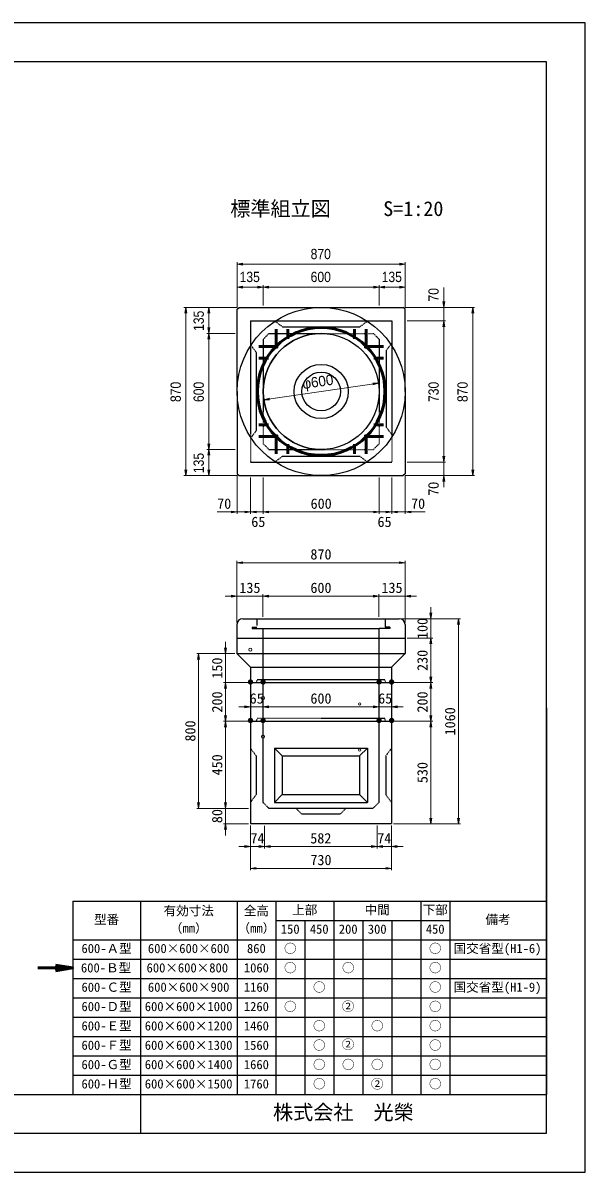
# Model space of a CAD drawing. Units: millimetres, scale not verified. Extents: x -210 to 210, y -148 to 148.
# Drawn here: x 64.6 to 210, y -148.5 to 148.5 of the extents above; entities that cross this region are included whole.
import ezdxf
from ezdxf.enums import TextEntityAlignment as Align

# ---------------------------------------------------------------- set-up
doc = ezdxf.new("R2010")
doc.units = ezdxf.units.MM
doc.linetypes.add('USER2', pattern=[4.7625, 3.175, -1.5875])
doc.layers.add('0-0', color=7, linetype='Continuous')
doc.layers.add('0-9_鉄筋', color=7, linetype='Continuous')
for name, color, linetype, lineweight in [('0-1_0', 9, 'Continuous', 25), ('0-2_dims', 2, 'Continuous', 13), ('0-3_pen1実線', 4, 'Continuous', 13), ('0-4_pen2実線', 3, 'Continuous', 13), ('0-5_pen3実線', 7, 'Continuous', 25), ('0-6_pen4実線', 6, 'Continuous', 25), ('0-8_pen2破線', 3, 'USER2', 25), ('0-A_鉄筋 1', 7, 'Continuous', 50), ('0-B_鉄筋 2', 7, 'USER2', 50)]:
    doc.layers.add(name, color=color, linetype=linetype, lineweight=lineweight)
doc.styles.add('ＭＳ ゴシック', font='')
doc.styles.add('ＭＳ Ｐゴシック', font='')
doc.styles.get('ＭＳ ゴシック').set_extended_font_data('MS Gothic')
doc.styles.get('ＭＳ Ｐゴシック').set_extended_font_data('MS PGothic')

# ---------------------------------------------------------------- blocks, each defined once
blk = doc.blocks.new('部分図 1')
at = {"layer": '0-1_0'}
blk.add_lwpolyline([(0, 0), (8400, 0), (8400, 5940), (0, 5940)], close=True, dxfattribs=at)
at = {"layer": '0-2_dims'}
for p, q in [((6600, 4470), (6600, 4703)), ((6600, 4693), (7470, 4693)), ((7470, 4470), (7470, 4703)), ((6600, 4470), (6600, 4584.58)), ((6735, 4574.58), (6600, 4574.58)), ((6735, 4480), (6735, 4584.58)), ((6735, 4480), (6735, 4584.57)), ((6735, 4574.57), (7335, 4574.57)), ((7335, 4480), (7335, 4584.57)), ((7335, 4480), (7335, 4584.57)), ((7335, 4574.57), (7470, 4574.57)), ((7470, 4470), (7470, 4584.57)), ((7669, 4470), (7669, 4572.73)), ((6600, 4470), (6325, 4470)), ((6335, 4470), (6335, 3600)), ((6600, 4470), (6444, 4470)), ((6454, 4470), (6454, 4335)), ((7470, 4470), (7679, 4470)), ((7470, 4470), (7829, 4470)), ((7669, 4470), (7669, 4400)), ((7819, 4470), (7819, 3600)), ((7480, 4400), (7679, 4400)), ((7480, 4400), (7679, 4400)), ((7669, 4400), (7669, 4340)), ((7669, 4400), (7669, 3670)), ((6590, 4335), (6444, 4335)), ((6590, 4335), (6444, 4335)), ((6454, 4335), (6454, 3735)), ((7331.91, 4077.95), (6738.09, 3992.05)), ((6590, 3735), (6444, 3735)), ((6590, 3735), (6444, 3735)), ((6454, 3735), (6454, 3600)), ((7669, 3670), (7669, 3730)), ((7480, 3670), (7679, 3670)), ((7480, 3670), (7679, 3670)), ((7669, 3670), (7669, 3600)), ((6600, 3600), (6325, 3600)), ((6600, 3600), (6444, 3600)), ((7470, 3600), (7829, 3600)), ((7470, 3600), (7679, 3600)), ((7669, 3600), (7669, 3540))]:
    blk.add_line(p, q, dxfattribs=at)
at = {"layer": '0-2_dims', "lineweight": 18}
for p, q in [((6600, 3600), (6600, 3402)), ((6670, 3590), (6670, 3402)), ((6670, 3590), (6670, 3402)), ((6735, 3590), (6735, 3402)), ((6735, 3590), (6735, 3402)), ((7335, 3590), (7335, 3402)), ((7335, 3590), (7335, 3402)), ((7400, 3590), (7400, 3402)), ((7400, 3590), (7400, 3402)), ((7470, 3600), (7470, 3402)), ((6600, 3412), (6497, 3412)), ((6600, 3412), (6670, 3412)), ((6670, 3412), (6610, 3412)), ((6670, 3412), (6730, 3412)), ((6670, 3412), (6735, 3412)), ((6735, 3412), (6795, 3412)), ((6735, 3412), (7335, 3412)), ((7335, 3412), (7275, 3412)), ((7335, 3412), (7400, 3412)), ((7400, 3412), (7340, 3412)), ((7400, 3412), (7460, 3412)), ((7400, 3412), (7470, 3412)), ((7470, 3412), (7573, 3412)), ((6599, 2850), (6599, 3160)), ((6599, 3150), (7469, 3150)), ((7469, 2886.75), (7469, 3160)), ((6599, 2977), (6539, 2977)), ((6599, 2840), (6599, 2987)), ((6599, 2977), (6734, 2977)), ((6734, 2870), (6734, 2987)), ((6734, 2870), (6734, 2987)), ((6734, 2977), (6794, 2977)), ((6734, 2977), (7334, 2977)), ((7334, 2977), (7274, 2977)), ((7334, 2870), (7334, 2987)), ((7334, 2870), (7334, 2987)), ((7334, 2977), (7469, 2977)), ((7469, 2840), (7469, 2987)), ((7469, 2977), (7529, 2977)), ((7602, 2860), (7602, 2920)), ((7449, 2860), (7612, 2860)), ((7449, 2860), (7755, 2860)), ((7602, 2860), (7602, 2760)), ((7745, 2860), (7745, 1800)), ((6540, 2680), (6540, 2740)), ((7480.68, 2760), (7612, 2760)), ((7480.68, 2760), (7612, 2760)), ((7602, 2760), (7602, 2700)), ((7602, 2760), (7602, 2530)), ((6589, 2680), (6391, 2680)), ((6401, 2680), (6401, 1880)), ((6589, 2680), (6530, 2680)), ((6540, 2680), (6540, 2530)), ((6659, 2530), (6530, 2530)), ((6659, 2530), (6530, 2530)), ((6540, 2530), (6540, 2470)), ((6540, 2530), (6540, 2330)), ((7409, 2530), (7612, 2530)), ((7409, 2530), (7612, 2530)), ((7602, 2530), (7602, 2330)), ((6669, 2405), (6609, 2405)), ((6669, 2340.9), (6669, 2415)), ((6669, 2405), (6734, 2405)), ((6734, 2340.9), (6734, 2415)), ((6734, 2340.9), (6734, 2415)), ((6734, 2405), (6794, 2405)), ((6734, 2405), (7334, 2405)), ((7334, 2405), (7274, 2405)), ((7334, 2340.9), (7334, 2415)), ((7334, 2340.9), (7334, 2415)), ((7334, 2405), (7399, 2405)), ((7399, 2344.65), (7399, 2415)), ((7399, 2405), (7459, 2405)), ((6659, 2330), (6530, 2330)), ((6659, 2330), (6530, 2330)), ((6540, 2330), (6540, 1880)), ((7409, 2330), (7612, 2330)), ((7409, 2330), (7612, 2330)), ((7602, 2330), (7602, 1800)), ((6540, 1880), (6540, 1940)), ((6659, 1880), (6391, 1880)), ((6659, 1880), (6530, 1880)), ((6659, 1880), (6530, 1880)), ((6540, 1880), (6540, 1800)), ((6659, 1800), (6530, 1800)), ((6540, 1800), (6540, 1740)), ((6669, 1790.9), (6669, 1559.9)), ((6669, 1790), (6669, 1672.1)), ((6742.5, 1790), (6742.5, 1672.1)), ((6742.5, 1783.5), (6742.5, 1672.1)), ((7324.2, 1790.9), (7324.2, 1672.1)), ((7324.2, 1790), (7324.2, 1672.1)), ((7399, 1790.9), (7399, 1559.9)), ((7409, 1800), (7612, 1800)), ((7409, 1800), (7755, 1800)), ((7398.9, 1779.6), (7398.9, 1672.1)), ((6669, 1682.1), (6609, 1682.1)), ((6669, 1682.1), (6742.5, 1682.1)), ((6742.5, 1682.1), (6682.5, 1682.1)), ((6742.5, 1682.1), (6802.5, 1682.1)), ((6742.5, 1682.1), (7324.2, 1682.1)), ((7324.2, 1682.1), (7264.2, 1682.1)), ((7324.2, 1682.1), (7384.2, 1682.1)), ((7324.2, 1682.1), (7398.9, 1682.1)), ((7398.9, 1682.1), (7458.9, 1682.1)), ((6669, 1569.9), (7399, 1569.9))]:
    blk.add_line(p, q, dxfattribs=at)
at = {"layer": '0-2_dims', "lineweight": 50}
blk.add_line((5750, 1055), (5570, 1055), dxfattribs=at)
at = {"layer": '0-2_dims'}
for points in [[(6630, 4698), (6600, 4693), (6630, 4688)], [(7440, 4688), (7470, 4693), (7440, 4698)], [(6630, 4579.58), (6600, 4574.58), (6630, 4569.58)], [(6705, 4569.58), (6735, 4574.58), (6705, 4579.58)], [(6765, 4579.57), (6735, 4574.57), (6765, 4569.57)], [(7305, 4569.57), (7335, 4574.57), (7305, 4579.57)], [(7365, 4579.57), (7335, 4574.57), (7365, 4569.57)], [(7440, 4569.57), (7470, 4574.57), (7440, 4579.57)], [(6340, 4440), (6335, 4470), (6330, 4440)], [(6459, 4440), (6454, 4470), (6449, 4440)], [(7664, 4500), (7669, 4470), (7674, 4500)], [(7824, 4440), (7819, 4470), (7814, 4440)], [(7674, 4370), (7669, 4400), (7664, 4370)], [(7674, 4370), (7669, 4400), (7664, 4370)], [(6449, 4365), (6454, 4335), (6459, 4365)], [(6459, 4305), (6454, 4335), (6449, 4305)], [(7302.93, 4068.71), (7331.91, 4077.95), (7301.5, 4078.61)], [(6767.07, 4001.29), (6738.09, 3992.05), (6768.5, 3991.39)], [(6449, 3765), (6454, 3735), (6459, 3765)], [(6459, 3705), (6454, 3735), (6449, 3705)], [(7664, 3700), (7669, 3670), (7674, 3700)], [(7664, 3700), (7669, 3670), (7674, 3700)], [(6330, 3630), (6335, 3600), (6340, 3630)], [(6449, 3630), (6454, 3600), (6459, 3630)], [(7814, 3630), (7819, 3600), (7824, 3630)], [(7674, 3570), (7669, 3600), (7664, 3570)]]:
    blk.add_lwpolyline(points, dxfattribs=at)
at = {"layer": '0-2_dims', "lineweight": 18}
for points in [[(6570, 3407), (6600, 3412), (6570, 3417)], [(6640, 3407), (6670, 3412), (6640, 3417)], [(6700, 3417), (6670, 3412), (6700, 3407)], [(6765, 3417), (6735, 3412), (6765, 3407)], [(6765, 3417), (6735, 3412), (6765, 3407)], [(7305, 3407), (7335, 3412), (7305, 3417)], [(7305, 3407), (7335, 3412), (7305, 3417)], [(7370, 3407), (7400, 3412), (7370, 3417)], [(7430, 3417), (7400, 3412), (7430, 3407)], [(7500, 3417), (7470, 3412), (7500, 3407)], [(6629, 3155), (6599, 3150), (6629, 3145)], [(7439, 3145), (7469, 3150), (7439, 3155)], [(6569, 2972), (6599, 2977), (6569, 2982)], [(6764, 2982), (6734, 2977), (6764, 2972)], [(6764, 2982), (6734, 2977), (6764, 2972)], [(7304, 2972), (7334, 2977), (7304, 2982)], [(7304, 2972), (7334, 2977), (7304, 2982)], [(7499, 2982), (7469, 2977), (7499, 2972)], [(7597, 2890), (7602, 2860), (7607, 2890)], [(7750, 2830), (7745, 2860), (7740, 2830)], [(7607, 2730), (7602, 2760), (7597, 2730)], [(7607, 2730), (7602, 2760), (7597, 2730)], [(6406, 2650), (6401, 2680), (6396, 2650)], [(6535, 2710), (6540, 2680), (6545, 2710)], [(7597, 2560), (7602, 2530), (7607, 2560)], [(6545, 2500), (6540, 2530), (6535, 2500)], [(6545, 2500), (6540, 2530), (6535, 2500)], [(7607, 2500), (7602, 2530), (7597, 2500)], [(6639, 2400), (6669, 2405), (6639, 2410)], [(6764, 2410), (6734, 2405), (6764, 2400)], [(6764, 2410), (6734, 2405), (6764, 2400)], [(7304, 2400), (7334, 2405), (7304, 2410)], [(7304, 2400), (7334, 2405), (7304, 2410)], [(7429, 2410), (7399, 2405), (7429, 2400)], [(6535, 2360), (6540, 2330), (6545, 2360)], [(6545, 2300), (6540, 2330), (6535, 2300)], [(7597, 2360), (7602, 2330), (7607, 2360)], [(7607, 2300), (7602, 2330), (7597, 2300)], [(6396, 1910), (6401, 1880), (6406, 1910)], [(6535, 1910), (6540, 1880), (6545, 1910)], [(6535, 1910), (6540, 1880), (6545, 1910)], [(6545, 1770), (6540, 1800), (6535, 1770)], [(7597, 1830), (7602, 1800), (7607, 1830)], [(7740, 1830), (7745, 1800), (7750, 1830)], [(6639, 1677.1), (6669, 1682.1), (6639, 1687.1)], [(6712.5, 1677.1), (6742.5, 1682.1), (6712.5, 1687.1)], [(6772.5, 1687.1), (6742.5, 1682.1), (6772.5, 1677.1)], [(7294.2, 1677.1), (7324.2, 1682.1), (7294.2, 1687.1)], [(7354.2, 1687.1), (7324.2, 1682.1), (7354.2, 1677.1)], [(7428.9, 1687.1), (7398.9, 1682.1), (7428.9, 1677.1)], [(6699, 1574.9), (6669, 1569.9), (6699, 1564.9)], [(7369, 1564.9), (7399, 1569.9), (7369, 1574.9)]]:
    blk.add_lwpolyline(points, dxfattribs=at)
at = {"layer": '0-2_dims', "lineweight": 50}
blk.add_lwpolyline([(5660, 1040), (5750, 1055), (5660, 1070)], dxfattribs=at)
at = {"layer": '0-3_pen1実線'}
blk.add_line((7366, 2855.32), (7370.68, 2860), dxfattribs=at)
at = {"layer": '0-4_pen2実線'}
for centre, radius in [((6669, 2700), 8), ((6734, 2450), 8), ((7234, 2420), 6), ((6734, 2250.9), 8), ((7234, 2180.9), 6)]:
    blk.add_circle(centre, radius, dxfattribs=at)
at = {"layer": '0-5_pen3実線'}
for p, q in [((6600, 4460), (6610, 4470)), ((6600, 4035), (6600, 4460)), ((6610, 4470), (7460, 4470)), ((7470, 4460), (7460, 4470)), ((7470, 4035), (7470, 4460)), ((6600, 4035), (6600, 3610)), ((7470, 4035), (7470, 3610)), ((6600, 3610), (6610, 3600)), ((6600, 3610), (6610, 3600)), ((6610, 3600), (7460, 3600)), ((7470, 3610), (7460, 3600)), ((7470, 3610), (7460, 3600)), ((6629, 2860), (7439, 2860)), ((6599, 2830), (6599, 2760)), ((7469, 2830), (7469, 2760)), ((6599, 2760), (6599, 2680)), ((6599, 2760), (7469, 2760)), ((7469, 2760), (7469, 2680)), ((6669, 2610), (6599, 2680)), ((6599, 2680), (7469, 2680)), ((7399, 2610), (7469, 2680)), ((6669, 2610), (6669, 2530)), ((6669, 2610), (7399, 2610)), ((7399, 2610), (7399, 2530)), ((6669, 2530), (6669, 2330)), ((6669, 2530), (7399, 2530)), ((7399, 2530), (7399, 2330)), ((6669, 2330.9), (6669, 1800.9)), ((6669, 2330), (7399, 2330)), ((7399, 2330.9), (7399, 1800.9)), ((6794, 2190.9), (6794, 1910.9)), ((6794, 2190.9), (6834, 2150.9)), ((6794, 2190.9), (7034, 2190.9)), ((6834, 2150.9), (6834, 1950.9)), ((6834, 2150.9), (7034, 2150.9)), ((7034, 2190.9), (7274, 2190.9)), ((7034, 2150.9), (7234, 2150.9)), ((7274, 2190.9), (7234, 2150.9)), ((7234, 2150.9), (7234, 1950.9)), ((7274, 2190.9), (7274, 1910.9)), ((6794, 1910.9), (6834, 1950.9)), ((6794, 1910.9), (7034, 1910.9)), ((6834, 1950.9), (7034, 1950.9)), ((7034, 1950.9), (7234, 1950.9)), ((7034, 1910.9), (7274, 1910.9)), ((7274, 1910.9), (7234, 1950.9)), ((6669, 1800.9), (7399, 1800.9)), ((6100, 1400), (6100, 400)), ((6600, 1400), (6600, 400)), ((6800, 1400), (6800, 400)), ((7100, 1400), (7100, 400)), ((7550, 1400), (7550, 400)), ((7700, 1400), (7700, 400)), ((6800, 1300), (7700, 1300)), ((6950, 1300), (6950, 400)), ((7250, 1300), (7250, 400)), ((7400, 1300), (7400, 400)), ((5750, 1200), (8200, 1200)), ((5750, 1100), (8200, 1100)), ((5750, 1000), (8200, 1000)), ((5750, 900), (8200, 900)), ((5750, 800), (8200, 800)), ((5750, 700), (8200, 700)), ((5750, 600), (8200, 600)), ((5750, 500), (8200, 500))]:
    blk.add_line(p, q, dxfattribs=at)
for radius in [435, 300, 140, 100]:
    blk.add_circle((7035, 4035), radius, dxfattribs=at)
for centre, radius, start, end in [((7035, 4035), 300, 90, 270), ((6629, 2830), 30, 90, 180), ((7439, 2830), 30, 0, 90)]:
    blk.add_arc(centre, radius, start, end, dxfattribs=at)
at = {"layer": '0-6_pen4実線'}
for p, q in [((8200, 2400), (8200, 1400)), ((5750, 1400), (8200, 1400)), ((5750, 1400), (5750, 400)), ((8200, 1400), (8200, 400)), ((200, 400), (8200, 400)), ((6100, 400), (6100, 200))]:
    blk.add_line(p, q, dxfattribs=at)
blk.add_lwpolyline([(200, 200), (8200, 200), (8200, 5740), (200, 5740)], close=True, dxfattribs=at)
at = {"layer": '0-8_pen2破線'}
for p, q in [((6670, 4400), (7400, 4400)), ((6670, 4400), (6670, 3670)), ((6835, 4369.1), (6795, 4399.1)), ((7400, 4400), (7400, 3670)), ((6765, 4335), (6735, 4305)), ((6735, 4305), (6735, 3765)), ((6765, 4335), (7305, 4335)), ((7305, 4335), (7335, 4305)), ((7335, 4305), (7335, 3765)), ((7373, 4249), (7403, 4289)), ((7373, 3849), (7373, 4249)), ((6700.98, 3835), (6670.98, 3795)), ((7373, 3849), (7403, 3809)), ((6735, 3765), (6765, 3735)), ((7335, 3765), (7305, 3735)), ((6765, 3735), (7305, 3735)), ((6835, 3700), (6795, 3670)), ((6835, 3700), (7235, 3700)), ((7235, 3700), (7275, 3670)), ((6670, 3670), (7400, 3670)), ((6702, 2860), (6702, 2825)), ((7366, 2860), (7366, 2816)), ((6678, 2816), (6702, 2816)), ((6678, 2816), (6678, 2810)), ((6678, 2810), (7334, 2810)), ((6734, 2810), (6734, 2760)), ((7390, 2810), (7334, 2810)), ((7334, 2810), (7334, 2760)), ((7390, 2816), (7366, 2816)), ((7390, 2816), (7390, 2810)), ((6734, 2760), (6734, 2545)), ((7334, 2760), (7334, 2545)), ((6699, 2530), (6704, 2545)), ((7364, 2545), (6704, 2545)), ((6734, 2530), (6734, 2345)), ((7334, 2530), (7334, 2345)), ((7369, 2530), (7364, 2545)), ((6699, 2330), (6704, 2345)), ((7034, 2345), (6704, 2345)), ((6734, 2330.9), (6734, 1910.9)), ((7364, 2345), (7034, 2345)), ((7334, 2330.9), (7334, 1910.9)), ((7369, 2330), (7364, 2345)), ((6669, 2190.9), (6699, 2150.9)), ((6734, 1910.9), (6764, 1880.9)), ((7334, 1910.9), (7304, 1880.9)), ((6764, 1880.9), (7034, 1880.9)), ((6904, 1880.9), (6934, 1850.9)), ((6934, 1850.9), (7034, 1850.9)), ((7034, 1880.9), (7304, 1880.9)), ((7034, 1850.9), (7134, 1850.9)), ((7164, 1880.9), (7134, 1850.9))]:
    blk.add_line(p, q, dxfattribs=at)
for points in [[(6835, 4369.1), (7235, 4369.1), (7275, 4399.1)], [(6700.98, 3835), (6700.98, 4235), (6670.98, 4275)], [(6699, 2150.9), (6699, 1950.9), (6669, 1910.9)], [(7399, 2190.9), (7369, 2150.9), (7369, 1950.9), (7399, 1910.9)]]:
    blk.add_lwpolyline(points, dxfattribs=at)
at = {"layer": '0-A_鉄筋 1'}
for p, q in [((6802.5, 4257.5), (6802.5, 4317.5)), ((6862.5, 4307.5), (6862.5, 4317.5)), ((7207.5, 4307.5), (7207.5, 4317.5)), ((7267.5, 4257.5), (7267.5, 4317.5)), ((6752.5, 4267.5), (6812.5, 4267.5)), ((7317.5, 4267.5), (7257.5, 4267.5)), ((6752.5, 4207.5), (6762.5, 4207.5)), ((7317.5, 4207.5), (7307.5, 4207.5)), ((6752.5, 3862.5), (6762.5, 3862.5)), ((7317.5, 3862.5), (7307.5, 3862.5)), ((6752.5, 3802.5), (6812.5, 3802.5)), ((6802.5, 3812.5), (6802.5, 3752.5)), ((7317.5, 3802.5), (7257.5, 3802.5)), ((7267.5, 3812.5), (7267.5, 3752.5)), ((6862.5, 3762.5), (6862.5, 3752.5)), ((7207.5, 3762.5), (7207.5, 3752.5))]:
    blk.add_line(p, q, dxfattribs=at)
blk.add_circle((7035, 4035), 330, dxfattribs=at)
at = {"layer": '0-B_鉄筋 2'}
for p, q in [((6802.5, 4317.5), (6802.5, 4357.5)), ((6862.5, 4317.5), (6862.5, 4357.5)), ((7207.5, 4317.5), (7207.5, 4357.5)), ((7267.5, 4317.5), (7267.5, 4357.5)), ((6752.5, 4267.5), (6712.5, 4267.5)), ((7317.5, 4267.5), (7357.5, 4267.5)), ((6752.5, 4207.5), (6712.5, 4207.5)), ((7317.5, 4207.5), (7357.5, 4207.5)), ((6752.5, 3862.5), (6712.5, 3862.5)), ((7317.5, 3862.5), (7357.5, 3862.5)), ((6752.5, 3802.5), (6712.5, 3802.5)), ((7317.5, 3802.5), (7357.5, 3802.5)), ((6802.5, 3752.5), (6802.5, 3712.5)), ((6862.5, 3752.5), (6862.5, 3712.5)), ((7207.5, 3752.5), (7207.5, 3712.5)), ((7267.5, 3752.5), (7267.5, 3712.5))]:
    blk.add_line(p, q, dxfattribs=at)
at = {"layer": '0-2_dims', "color": 7, "style": 'ＭＳ Ｐゴシック', "width": 0.9}
for s, p in [('870', (6980.45, 4703)), ('135', (6612.95, 4584.58)), ('600', (6980.45, 4584.57)), ('135', (7347.95, 4584.57))]:
    blk.add_text(s, height=53.32, dxfattribs=at).set_placement(p, align=Align.BOTTOM_LEFT)
for s, p in [('70', (7659, 4500)), ('135', (6444, 4347.95)), ('870', (6325, 3980.45)), ('600', (6444, 3980.45)), ('730', (7659, 3980.45)), ('870', (7809, 3980.45)), ('135', (6444, 3612.95)), ('70', (7659, 3497.27))]:
    blk.add_text(s, height=53.32, rotation=90, dxfattribs=at).set_placement(p, align=Align.BOTTOM_LEFT)
at = {"layer": '0-2_dims', "color": 7}
for s, height, rotation, style, p in [('φ600', 53.32, 8.232, 'ＭＳ Ｐゴシック', (6943.6, 4031.88)), ('100', 53.52, 90, 'ＭＳ ゴシック', (7601.5, 2755.25)), ('230', 53.52, 90, 'ＭＳ ゴシック', (7601.5, 2590.25)), ('150', 53.52, 90, 'ＭＳ ゴシック', (6539.5, 2550.25)), ('200', 53.52, 90, 'ＭＳ ゴシック', (6539.5, 2375.25)), ('200', 53.52, 90, 'ＭＳ ゴシック', (7601.5, 2375.25)), ('1060', 53.52, 90, 'ＭＳ ゴシック', (7744.5, 2257)), ('800', 53.52, 90, 'ＭＳ ゴシック', (6400.5, 2225.25)), ('450', 53.52, 90, 'ＭＳ ゴシック', (6539.5, 2050.25)), ('530', 53.52, 90, 'ＭＳ ゴシック', (7601.5, 2010.25)), ('80', 53.52, 90, 'ＭＳ ゴシック', (6539.5, 1803.5))]:
    blk.add_text(s, height=height, rotation=rotation, dxfattribs=dict(at, style=style)).set_placement(p, align=Align.BOTTOM_LEFT)
at = {"layer": '0-2_dims', "color": 7, "style": 'ＭＳ ゴシック'}
for s, p in [('70', (6497, 3412.5)), ('600', (6980.25, 3412.5)), ('70', (7500, 3412.5)), ('65', (6673.5, 3318.5)), ('65', (7326.5, 3318.5)), ('870', (6979.25, 3150.5)), ('135', (6611.75, 2977.5)), ('600', (6979.25, 2977.5)), ('135', (7346.75, 2977.5)), ('65', (6665, 2405.5)), ('600', (6979.25, 2405.5)), ('65', (7330, 2405.5)), ('74', (6669.25, 1682.6)), ('582', (6978.6, 1682.6)), ('74', (7325.05, 1682.6)), ('730', (6979.25, 1570.4))]:
    blk.add_text(s, height=53.52, dxfattribs=at).set_placement(p, align=Align.BOTTOM_LEFT)
at = {"layer": '0-5_pen3実線', "style": 'ＭＳ ゴシック'}
for s, height, p in [('\u3000標準組立図\u3000', 76.23, (6461, 4919.16)), ('S=1:20', 76.24, (7356.06, 4919.16)), ('有効寸法', 47.65, (6220.02, 1312.5)), ('全高', 47.65, (6635.01, 1312.51)), ('上部', 47.68, (6884.97, 1317.49)), ('中間', 47.64, (7260.02, 1317.51)), ('下部', 47.68, (7559.97, 1317.48)), ('型番', 47.64, (5860.01, 1267.51)), ('備考', 47.63, (7885.03, 1267.51)), ('（mm）', 47.66, (6252.49, 1222.5)), ('（mm）', 47.66, (6602.49, 1222.5)), ('150', 47.65, (6826.26, 1217.5)), ('450', 47.64, (6976.27, 1217.51)), ('200', 47.65, (7126.26, 1217.5)), ('300', 47.64, (7276.26, 1217.51)), ('450', 47.64, (7576.27, 1217.51)), ('600-Ａ型', 47.65, (5795.01, 1117.5)), ('600×600×600', 47.65, (6138.75, 1117.5)), ('860', 47.65, (6651.25, 1117.5)), ('○', 47.58, (6842.55, 1117.55)), ('○', 47.58, (7592.55, 1117.55)), ('国交省型(H1-6)', 47.65, (7720, 1117.5)), ('600-Ｂ型', 47.65, (5792.31, 1017.5)), ('600×600×800', 47.65, (6131.77, 1017.5)), ('1060', 47.65, (6635.01, 1017.5)), ('○', 47.58, (6842.55, 1017.55)), ('○', 47.58, (7142.55, 1017.55)), ('○', 47.58, (7592.55, 1017.55)), ('600-Ｃ型', 47.65, (5795.01, 917.5)), ('600×600×900', 47.65, (6138.75, 917.5)), ('1160', 47.65, (6635.01, 917.5)), ('○', 47.58, (6992.55, 917.55)), ('○', 47.58, (7592.55, 917.55)), ('国交省型(H1-9)', 47.65, (7720, 917.5)), ('600-Ｄ型', 47.65, (5795.01, 817.5)), ('600×600×1000', 47.65, (6122.5, 817.5)), ('1260', 47.65, (6635.01, 817.5)), ('○', 47.58, (6842.55, 817.55)), ('②', 47.65, (7141.51, 818.51)), ('○', 47.58, (7592.55, 817.55)), ('600-Ｅ型', 47.65, (5795.01, 717.5)), ('600×600×1200', 47.65, (6122.5, 717.5)), ('1460', 47.65, (6635.01, 717.5)), ('○', 47.58, (6992.55, 717.55)), ('○', 47.58, (7292.55, 717.55)), ('○', 47.58, (7592.55, 717.55)), ('600-Ｆ型', 47.65, (5795.01, 617.5)), ('600×600×1300', 47.65, (6122.5, 617.5)), ('1560', 47.65, (6635.01, 617.5)), ('○', 47.58, (6992.55, 617.55)), ('②', 47.65, (7141.51, 621.51)), ('○', 47.58, (7592.55, 617.55)), ('600-Ｇ型', 47.65, (5795.01, 517.5)), ('600×600×1400', 47.65, (6122.5, 517.5)), ('1660', 47.65, (6635.01, 517.5)), ('○', 47.58, (6992.55, 517.55)), ('○', 47.58, (7142.55, 517.55)), ('○', 47.58, (7292.55, 517.55)), ('○', 47.58, (7592.55, 517.55)), ('600-Ｈ型', 47.65, (5795.01, 417.5)), ('600×600×1500', 47.65, (6122.5, 417.5)), ('1760', 47.65, (6635.01, 417.5)), ('○', 47.58, (6992.55, 417.55)), ('②', 47.65, (7292.51, 417.51)), ('○', 47.58, (7592.55, 417.55)), ('株式会社\u3000光榮', 76.24, (6786.05, 248.01))]:
    blk.add_text(s, height=height, dxfattribs=at).set_placement(p, align=Align.BOTTOM_LEFT)
at = {"layer": '0-9_鉄筋', "style": 'ＭＳ ゴシック'}
for p in [(6654, 2514.8), (6719, 2515), (7319.1, 2515.1), (7384.1, 2514.9), (6654, 2316), (6719, 2315.8), (7319.1, 2316), (7384.1, 2315.8)]:
    blk.add_text('●', height=21.99, dxfattribs=at).set_placement(p, align=Align.BOTTOM_LEFT)

msp = doc.modelspace()

# ---------------------------------------------------------------- block references
at = {"layer": '0-0', "xscale": 0.05, "yscale": 0.05}
msp.add_blockref('部分図 1', (-210, -148.5), dxfattribs=at)

doc.saveas('drawing.dxf')
